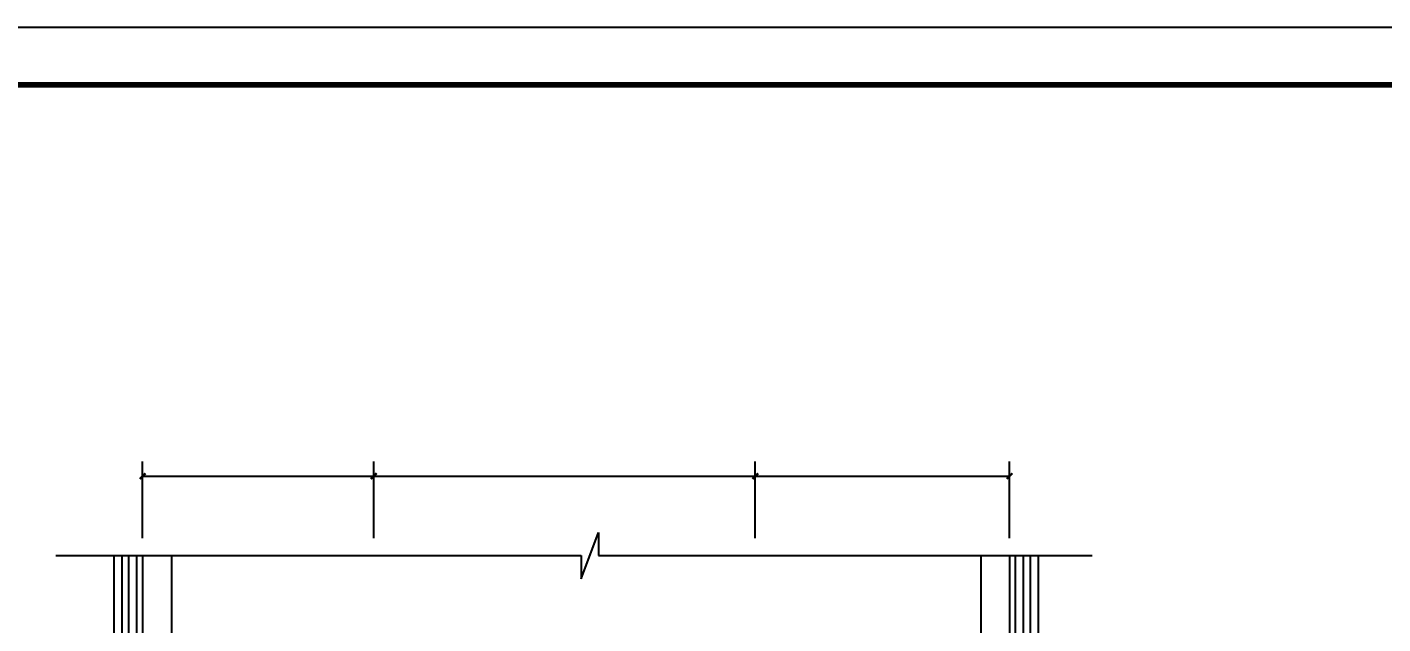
# Model space of a CAD drawing. Extents: x -4968480 to 5598971, y -5343220 to -29066.
# Drawn here: x 275497 to 287225, y -34231 to -29066 of the extents above; entities that cross this region are included whole.
import ezdxf

# ---------------------------------------------------------------- set-up
doc = ezdxf.new("R2010")
doc.units = 0
doc.header["$LTSCALE"] = 1000
doc.header["$MEASUREMENT"] = 0
doc.linetypes.add('CENTER', pattern=[2, 1.25, -0.25, 0.25, -0.25])
doc.layers.get('0').update_dxf_attribs({"linetype": 'CONTINUOUS'})
for name, color, linetype in [('DOTE', 1, 'CENTER'), ('PUB_DIM', 3, 'CONTINUOUS'), ('WINDOW', 4, 'CONTINUOUS')]:
    doc.layers.add(name, color=color, linetype=linetype)

# ---------------------------------------------------------------- blocks, each defined once
blk = doc.blocks.new('_ArchTick')
at = {"color": 0, "linetype": 'ByBlock', "const_width": 0.4}
blk.add_lwpolyline([(-0.5, -0.5), (0.5, 0.5)], dxfattribs=at)

msp = doc.modelspace()

# ---------------------------------------------------------------- linework, layer by layer
for p, q in [((280288.6, -33839.2), (280439.5, -33439.2)), ((280439.5, -33439.2), (280439.5, -33639.2)), ((275745.7, -33639.2), (280288.6, -33639.2)), ((276746.3, -33639.2, -24317.3), (276746.3, -35560.4, -24317.3)), ((280288.6, -33639.2), (280288.6, -33839.2)), ((280439.5, -33639.2), (284711.1, -33639.2)), ((283746.3, -33639.2, -24317.3), (283746.3, -37510.4, -24317.3))]:
    msp.add_line(p, q)
at = {"elevation": -24317.3}
msp.add_lwpolyline([(269611.7, -58766.1), (269611.7, -29066.1), (311661.7, -29066.1), (311661.7, -58766.1)], close=True, dxfattribs=at)
at = {"const_width": 50, "elevation": -24317.3}
msp.add_lwpolyline([(270861.7, -58266.1), (311161.7, -58266.1), (311161.7, -29566.1), (270861.7, -29566.1)], close=True, dxfattribs=at)
at = {"layer": 'DOTE'}
for p, q in [((276496.3, -33639.2, -24317.3), (276496.3, -53260.4, -24317.3)), ((283996.3, -33639.2, -24317.3), (283996.3, -53174.9, -24317.3))]:
    msp.add_line(p, q, dxfattribs=at)
at = {"layer": 'PUB_DIM'}
for p, q in [((276496.3, -33489.2), (276496.3, -32826.4)), ((278496.3, -33489.2), (278496.3, -32826.4)), ((278496.3, -33489.2), (278496.3, -32826.4)), ((281796.3, -33489.2), (281796.3, -32826.4)), ((281796.3, -33489.2), (281796.3, -32826.4)), ((283996.3, -33489.2), (283996.3, -32826.4)), ((276496.3, -32951.4), (278496.3, -32951.4)), ((278496.3, -32951.4), (281796.3, -32951.4)), ((281796.3, -32951.4), (283996.3, -32951.4))]:
    msp.add_line(p, q, dxfattribs=at)
at = {"layer": 'WINDOW'}
for p, q in [((276246.3, -33639.2, -24317.3), (276246.3, -35560.4, -24317.3)), ((276316.3, -33639.2, -24317.3), (276316.3, -35560.4, -24317.3)), ((276376.3, -35560.4, -24317.3), (276376.3, -33639.2, -24317.3)), ((276446.3, -35560.4, -24317.3), (276446.3, -33639.2, -24317.3)), ((284046.3, -34660.4, -24266.9), (284046.3, -33639.2, -34626.7)), ((284116.3, -34660.4, -24266.9), (284116.3, -33639.2, -34626.7)), ((284176.3, -34660.4, -24266.9), (284176.3, -33639.2, -34626.7)), ((284246.3, -34660.4, -24266.9), (284246.3, -33639.2, -34626.7))]:
    msp.add_line(p, q, dxfattribs=at)

# ---------------------------------------------------------------- block references
at = {"layer": 'PUB_DIM', "xscale": 50, "yscale": 50, "zscale": 50, "rotation": 180}
for p in [(276496.3, -32951.4), (278496.3, -32951.4), (281796.3, -32951.4)]:
    msp.add_blockref('_ArchTick', p, dxfattribs=at)
at = {"layer": 'PUB_DIM', "xscale": 50, "yscale": 50, "zscale": 50}
for p in [(278496.3, -32951.4), (281796.3, -32951.4), (283996.3, -32951.4)]:
    msp.add_blockref('_ArchTick', p, dxfattribs=at)

doc.saveas('drawing.dxf')
